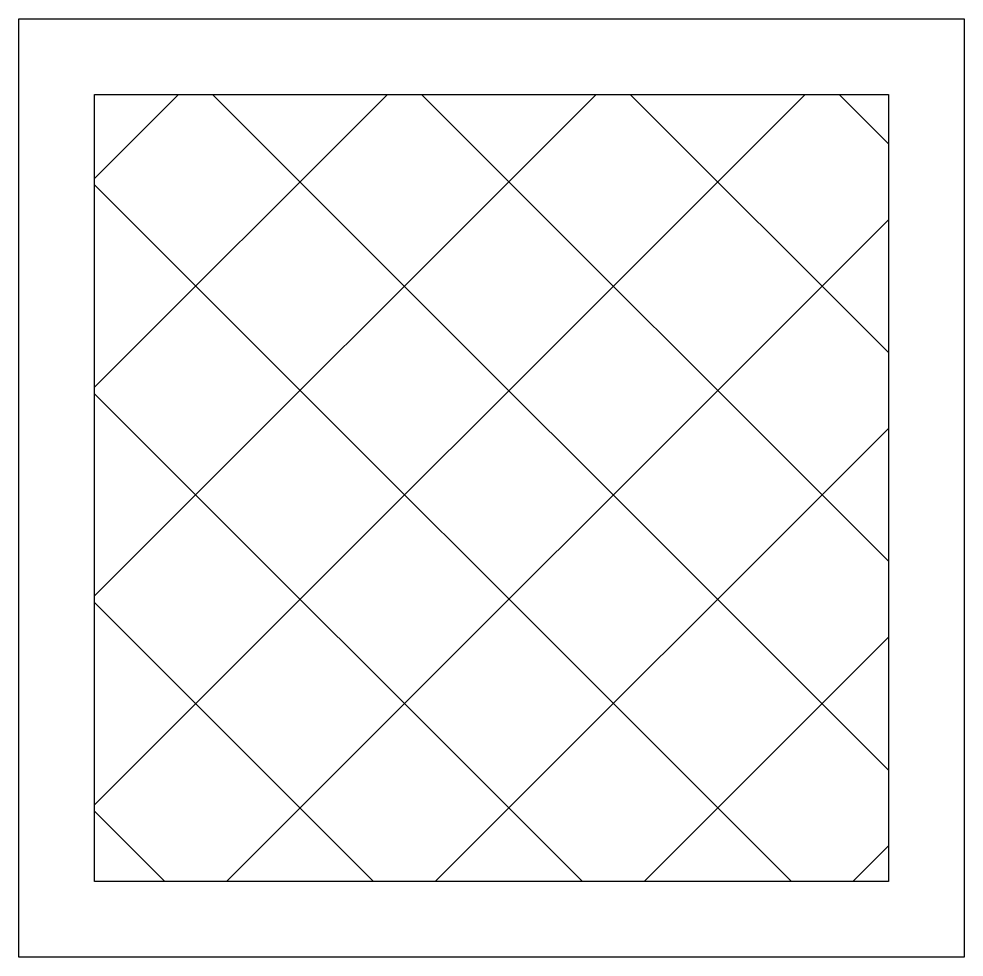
# Model space of a CAD drawing. Header units: millimetres. Extents: x -2892.279 to -2891.879, y 3747.319 to 3747.716.
import ezdxf

# ---------------------------------------------------------------- set-up
doc = ezdxf.new("R2010")
doc.units = ezdxf.units.MM
doc.layers.add('Ele_caixas', color=2, linetype='Continuous')

msp = doc.modelspace()

# ---------------------------------------------------------------- hatches: boundary and pattern name
at = {"layer": 'Ele_caixas'}
h = msp.add_hatch(dxfattribs=at)
h.set_pattern_fill('NET', color=1, scale=0.5, angle=45, style=0)
h.set_pattern_definition([(45, (-2898.214405, 3839.08488), (-0.044194174, 0.044194174), []), (135, (-2898.214405, 3839.08488), (-0.044194174, -0.044194174), [])])
h.paths.add_polyline_path([(-2891.91067, 3747.35084), (-2891.91067, 3747.68417), (-2892.24659, 3747.68417), (-2892.24677, 3747.68398), (-2892.24677, 3747.35084)])

# ---------------------------------------------------------------- linework, layer by layer
at = {"layer": 'Ele_caixas', "color": 0, "linetype": 'Continuous'}
msp.add_line((-2892.24677, 3747.68398), (-2892.24659, 3747.68417), dxfattribs=at)
at = {"layer": 'Ele_caixas', "color": 2}
msp.add_lwpolyline([(-2892.27872, 3747.31889), (-2892.27872, 3747.71611), (-2891.87872, 3747.71611), (-2891.87872, 3747.31889)], close=True, dxfattribs=at)
at = {"layer": 'Ele_caixas', "color": 1}
msp.add_lwpolyline([(-2891.91067, 3747.68417), (-2891.91067, 3747.35084), (-2892.24677, 3747.35084), (-2892.24677, 3747.68417)], close=True, dxfattribs=at)

doc.saveas('drawing.dxf')
